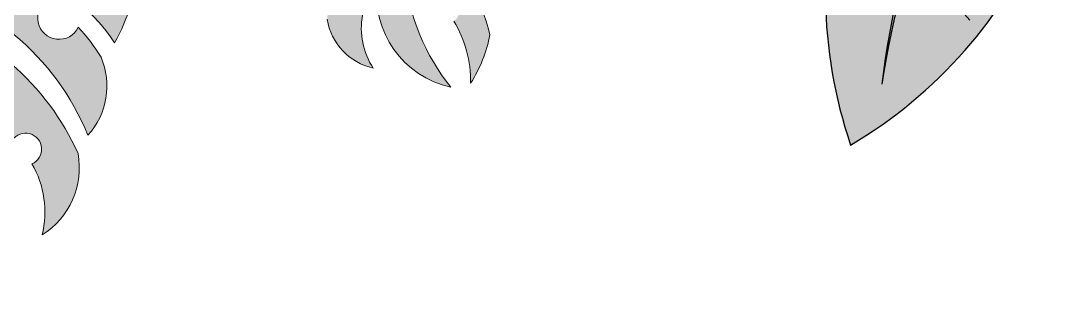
# Model space of a CAD drawing. Header units: inches. Extents: x 9636 to 21597, y -10243 to 557.
# Drawn here: x 13398.07 to 13426.19, y -8547.06 to -8539.78 of the extents above; entities that cross this region are included whole.
import ezdxf

# ---------------------------------------------------------------- set-up
doc = ezdxf.new("R2010")
doc.units = ezdxf.units.IN
doc.header["$MEASUREMENT"] = 0
doc.layers.add('estofado', color=7, linetype='Continuous', lineweight=25)
doc.layers.add('MESA', color=7, linetype='Continuous')

# ---------------------------------------------------------------- blocks, each defined once
blk = doc.blocks.new('folha Ant')
at = {"layer": 'MESA', "ltscale": 0.8}
h = blk.add_hatch(color=85, dxfattribs=at)
h.dxf.hatch_style = 1
h.set_gradient(color1=(103, 159, 96), color2=(179, 207, 175), one_color=1, tint=0.75, name='INVCURVED')
h.paths.add_polyline_path([(0.2265621468313839, 0.067551627434284, 0.1995123331975758), (0.09892586465855402, 0.006731651373172554, 0.0967495278531692), (0.3533341132944088, 0.007492088701326338, -0.08665420676483183), (0.1023075862732412, -0.005289201364917062, 0.1924888780828612), (0.2265621468304744, -0.06244837256554092, 0.1586077411667837), (0.3952802919023952, 0.002551627434343118, 0.1586077411660197)])
h = blk.add_hatch(color=85, dxfattribs=at)
h.dxf.hatch_style = 1
h.set_gradient(color1=(103, 159, 96), color2=(52, 80, 48), one_color=1, tint=0.25)
h.paths.add_polyline_path([(0.353334113293613, 0.007492088701155808, -0.09674952785286056), (0.09892586465855402, 0.006731651373229397, 0.007527451123012324), (0.09528029190232701, 0.002551627434399961, 0.01429188129494994), (0.1023075862732412, -0.005289201364917062, 0.08665420676455064)])
h = blk.add_hatch(color=35, dxfattribs=at)
h.dxf.hatch_style = 1
h.set_gradient(color1=(179, 116, 77), color2=(114, 74, 49), one_color=1, tint=0.3199999928474426, name='CURVED')
h.paths.add_polyline_path([(0.05000099493565813, -0.0003325791788029164), (0.0485055512837107, 0.005697716308816325, 0.03310768506175343), (0, -5.684341886080801e-14, 0.8090823413515376), (0.001982235223181306, -0.00600525314899869, -0.032777259300629)])
h.paths.add_polyline_path([(0.09733876678762954, 0.004943037555904084, 0.03310768506174779), (0.0485055512837107, 0.005697716308816325), (0.05000099493565813, -0.0003325791788029164, -0.03277725930060161), (0.09834927486917877, -0.0009839943787710581), (0.0952802919024407, 0.002551627434456805)])
blk.add_lwpolyline([(0.09834927486917877, -0.0009839943787710581), (0.09528029190232701, 0.002551627434399961), (0.09733876678762954, 0.004943037555904084, 0.06628802967972178), (0, -5.684341886080801e-14, 0.8090823413515378), (0.001982235223181306, -0.00600525314899869, -0.06562502276091056)], format="xyb", close=True, dxfattribs=at)
for centre, radius, start, end in [((0.2359212193687199, -0.116427435949106), 0.1842169590516126, 92.91214396360807, 139.7695295797653), ((0.2110445794835414, -0.22419454821312), 0.2921585629436255, 50.90546460646404, 86.95538728132964), ((0.1514763381197781, 0.1013313988557911), 0.1128992328564817, 290.5634166545447, 330.4539067144626), ((0.1143519570299532, 0.1191639001535236), 0.1187176334694229, 277.6411412097905, 318.4820087943453), ((0.2122509936349388, 0.08793577454724755), 0.09551348369490566, 283.0012749323539, 333.1910720874903), ((0.2241834180391606, 0.6583472640468244), 0.6635452971417175, 259.1189790274021, 281.2235391101338), ((0.1912233305980635, 0.7198824189188713), 0.7306024147604738, 263.0096624057024, 282.8198580038254), ((0.2359212193687199, 0.1215306908179059), 0.1842169590516126, 220.2304704202346, 267.0878560363919), ((0.2110445794835414, 0.2292978030819199), 0.2921585629436255, 273.0446127186704, 309.0945353935359), ((0.1126560144376754, -0.1239479423437615), 0.1214242157519734, 41.75279468237299, 70.1060592868036), ((0.185327045767167, -0.08212347498869121), 0.07272381235332499, 27.73755792858033, 79.23474605660121), ((0.2380907894142865, -0.09953432116532213), 0.0901952331959032, 48.80268108674045, 88.011030410351)]:
    blk.add_arc(centre, radius, start, end, dxfattribs=at)
blk = doc.blocks.new('Anturio Completa')
at = {"layer": 'MESA', "rotation": 297.7195320534174}
blk.add_blockref('folha Ant', (0.04227747067136534, -0.3812807503523459), dxfattribs=at)
at = {"layer": 'MESA', "xscale": 0.6875195991112374, "yscale": 0.6875195991112374, "zscale": 0.6875195991112374, "rotation": 3.732606609119444}
blk.add_blockref('folha Ant', (0.1178120217846299, -0.4144393973448359), dxfattribs=at)
blk = doc.blocks.new('Novo Cashepo')
at = {"layer": 'estofado', "ltscale": 0.1}
h = blk.add_hatch(color=35, dxfattribs=at)
h.set_gradient(color1=(166, 115, 84), color2=(109, 75, 55), one_color=1, tint=0.3199999928474426, name='INVCYLINDER')
h.paths.add_polyline_path([(0.09943006166778179, 0.01923940078998337, 0.7262788567105785), (0.09229704502050624, 0.02271081868121011, 1.132007773962361e-05), (0.09229691389637604, 0.02271068275218989, 0.4547823239530345), (-0.02400741216980684, -0.5706948476462947, -0.3877774997255035)])
h = blk.add_hatch(color=75, dxfattribs=at)
h.set_gradient(color1=(108, 164, 86), color2=(154, 193, 138), one_color=1, tint=0.6499999761581421, name='HEMISPHERICAL')
h.paths.add_polyline_path([(0.4173657906610579, -0.0990123347927634, -0.3466358451578201), (0.5336276945403134, -0.1178907085550576, 0.2089786032336186), (0.5054564788379617, -0.04203791882328255, 0.01886412120355), (0.474860292654817, -0.03363340073152805, -1.138232616921635), (0.4324131997306851, -0.02595056368741228, 0.04885453870564344), (0.3504433998040662, -0.02347993687612442, -0.981894715236738), (0.3149366576810184, -0.02740056359169811, 0.03306219145910275), (0.2606887044203235, -0.03944877119022888, -0.2613003633888268), (0.4313678709962661, -0.2816921875636939, 0.2281238080249676), (0.2478311578650888, -0.05366255070478559, -0.3767460237824833), (0.2233856719850325, -0.2252346185917011, 0.114489755383906), (0.2811703449443684, -0.2768015936403087, -0.2311171662216546), (0.3354650223161274, -0.168415956058266, 0.06007174331730103), (0.3125694612637342, -0.210761829875403, -1.339401949373621), (0.3020728754070095, -0.2470479678973834, 0.04302708689005926), (0.2985726194320347, -0.2814108794602783, 0.2915452278093015), (0.3466029480834695, -0.3364200106907843, -0.1221452219227641), (0.3560625594052581, -0.22156514224342, -0.3149069167848554), (0.3724797729118962, -0.2432828776926976, 0.1112907671694582), (0.3631977216006372, -0.3458971017537944, 0.3076276581041494), (0.4306681527814957, -0.3923657532393507, -0.1960629648832302), (0.404413236491602, -0.3317937078970744, -1.340573355606433), (0.4083800265926148, -0.3037884146882828, -0.04194454447102235), (0.4139061816603615, -0.2902308938495779, 0.3887678263951506), (0.5281539735938146, -0.3952230355000859, -0.1440870782434075), (0.444917239727581, -0.2741783949494552, -0.08829056721090678), (0.4911317669811159, -0.2952081882525958, -1.074477693887505), (0.5148223858533045, -0.3156246193161164, -0.1381963238288451), (0.5508852518602116, -0.3854551247610403, 0.09450278186184717), (0.5615824909783664, -0.3228268204753264, 0.1814250944036583), (0.4663654933262881, -0.2292495255015425, -0.03197615609135347), (0.463227014861341, -0.219728122362774, -2.245001343998744), (0.4782038069166459, -0.2097233290136421, -0.1253672647875366), (0.5501179566951944, -0.2770009920024509, 0.1405276102179747), (0.5588796852757973, -0.2401642102117603, -1.174476231371564), (0.5487984766794481, -0.2140203967419261, 0.1914259453490163), (0.4303622941379805, -0.1492999944634243, -0.1883302619429906), (0.5371183355380318, -0.1779328012149632, 0.181180128551181), (0.5201119959174924, -0.1264222847566094, 0.04438058004925942), (0.5009177211916702, -0.1180212526492555, -0.9948550550392339), (0.4616839278023603, -0.1118842251203079, 0.04536990386784125), (0.4403826836025875, -0.1141121098494986, -0.4262499268685335)])
h = blk.add_hatch(color=75, dxfattribs=at)
h.set_gradient(color1=(108, 164, 86), color2=(128, 178, 108), one_color=1, tint=0.5600000023841858, name='CYLINDER')
h.paths.add_polyline_path([(0.1153401906137035, -0.4285668780356127, 0.1144897553837859), (0.1234837529512492, -0.326310029035872, -0.3767460237826809), (-0.05692890187657904, -0.1843896213952527, 0.2281238080254037), (-0.02400741216991675, -0.5706948476461088, -0.2897786471478571), (-0.01279433281183548, -0.7679757426591334, 0.3887678263953639), (0.0005269052758416354, -0.5628920638947572, -0.04194454447102653), (0.0182249370582315, -0.5708172324845717, -1.340573355595429), (0.0476508630874507, -0.5940039586415907, -0.1960629648831614), (0.0779393866470415, -0.6760309829998101, 0.3076276581043533), (0.1000230798766449, -0.5697926938276495, 0.1112907671703305), (-0.0027667476448692, -0.4800274980339119, -0.3149069167734185), (-0.006920082322825746, -0.4442081872255836, -0.1221452219228905), (0.1072411163902931, -0.545532035231223, 0.2915452278104787), (0.1028944223819155, -0.4489052667619299, 0.04302708689001476), (0.06809740824928479, -0.4192038245394927, -1.339401949377477), (0.02484106300027317, -0.394063083340298, 0.06007174331754214), (-0.03583326095648746, -0.3744660236803459, -0.2311171662221539)])
at = {"layer": 'estofado', "lineweight": 20, "ltscale": 0.1}
for centre, radius, start, end in [((0.2928802174903922, -0.324702857009413), 0.4011606028626878, 120.0004951193422, 217.821301065712), ((0.3608508933559733, -0.3433412450223727), 0.4469961699592637, 125.7916230215184, 210.5723111672995)]:
    blk.add_arc(centre, radius, start, end, dxfattribs=at)
at = {"layer": 'estofado', "lineweight": 5, "ltscale": 0.1}
for centre, radius, start, end in [((0.389270746804641, -0.4029265236592323), 0.1900192085824568, 24.93152184484649, 66.06369553918094), ((0.6921953087471593, -0.193278163910577), 0.2601754999998948, 198.1161805759943, 230.9127851189016), ((0.528341652116751, -0.2803630511976394), 0.1148601376334986, 184.9284597103895, 269.9063801221723), ((0.4089415740919549, -0.414532401536917), 0.1448913236984177, 11.57692253868716, 43.04983832285268), ((-0.1009493952508365, -0.3598892473283399), 0.2269312713422999, 342.3839881174703, 8.509353931628944), ((0.4918071610106836, -0.3298889757937786), 0.08741467867144652, 181.2485517302107, 225.6200303433096), ((0.3920350411842719, -0.3260949609946806), 0.1695789446662977, 339.5099677789622, 1.10427772831928), ((0.4311228904929294, -0.3194891241892037), 0.07287804777914217, 201.2451082957501, 269.6424887669638), ((-0.01564165168110776, -0.5563064456317193), 0.1829580283578262, 44.28201175027654, 96.33618223109289), ((0.04274337727974853, -0.4130440451648951), 0.02609156508046079, 133.3248683824516, 346.3445195129448), ((-0.08675868747195636, -0.6358611044934719), 0.2663095704984766, 44.58965481965529, 54.44465813157662), ((-0.1541294048711279, -0.7250427983964869), 0.3170783238832993, 34.48150140857471, 62.33714078234353), ((0.02925309461670622, -0.5006291261451565), 0.08999112614318579, 330.0680937967792, 35.08326206511884), ((-0.1505199732798701, -0.7529539688234195), 0.3103544330973273, 36.1689354526119, 61.57037364586461), ((0.03638474530453095, -0.578036256032135), 0.01954208117173396, 305.2051334104949, 158.3208174956871), ((0.01081494201935129, -0.6066634555551786), 0.0965274309734499, 314.0584969306043, 22.45587740181628), ((-0.03777696596853275, -0.672153770309194), 0.1157812896840426, 358.0809553542624, 42.45243396735764)]:
    blk.add_arc(centre, radius, start, end, dxfattribs=at)

msp = doc.modelspace()

# ---------------------------------------------------------------- block references
at = {"layer": 'estofado', "xscale": 21.95239053027895, "yscale": 21.95239053027895, "zscale": 21.95239053027895, "rotation": 347.8958019619758}
msp.add_blockref('Novo Cashepo', (13400.07114533314, -8530.638675138174), dxfattribs=at)
at = {"layer": 'MESA', "xscale": 43.37538540321671, "yscale": 43.37538540321671, "zscale": 43.37538540321671, "rotation": 311.9757783311912}
msp.add_blockref('Anturio Completa', (13437.22182573069, -8514.562916650306), dxfattribs=at)

doc.saveas('drawing.dxf')
